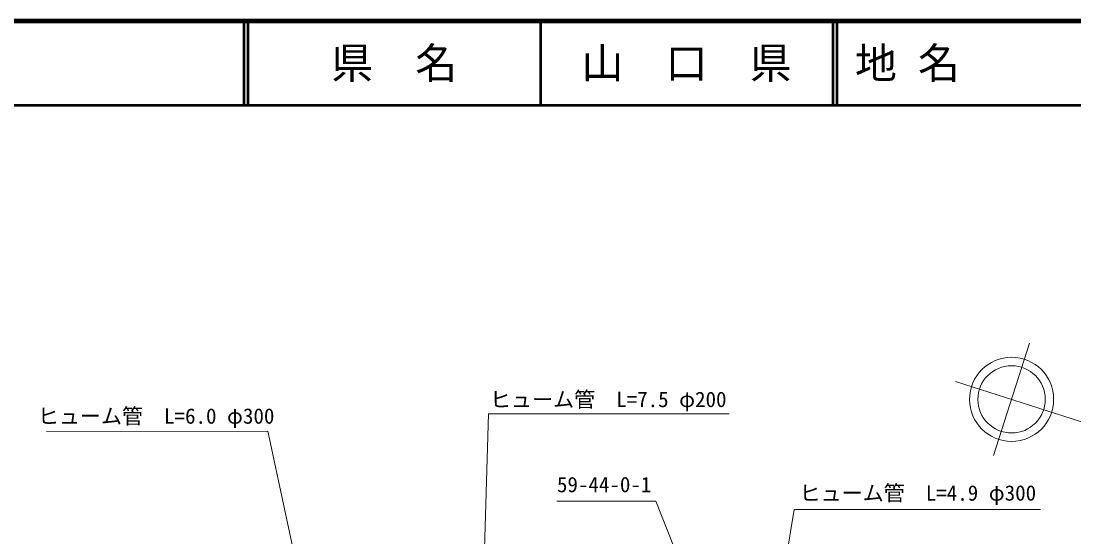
# Model space of a CAD drawing. Units: millimetres, scale not verified. Extents: x 40000 to 680000, y 20000 to 380000.
# Drawn here: x 271278 to 396420, y 318638 to 380000 of the extents above; entities that cross this region are included whole.
import ezdxf
from ezdxf.enums import TextEntityAlignment as Align

# ---------------------------------------------------------------- set-up
doc = ezdxf.new("R2010")
doc.units = ezdxf.units.MM
doc.header["$LTSCALE"] = 1000
for name, color, linetype, lineweight in [('M-BGD-HTXT', 7, 'Continuous', 13), ('M-STR-HTXT', 7, 'Continuous', 13), ('M-TTL', 2, 'Continuous', 140), ('M-TTL-LINE', 7, 'Continuous', 50)]:
    doc.layers.add(name, color=color, linetype=linetype, lineweight=lineweight)
doc.layers.add('M-TTL-TXT', color=7, linetype='Continuous')
doc.styles.add('ＭＳ ゴシック', font='')
doc.styles.get('ＭＳ ゴシック').set_extended_font_data('MS Gothic')

msp = doc.modelspace()

# ---------------------------------------------------------------- linework, layer by layer
at = {"layer": 'M-BGD-HTXT'}
for p, q in [((386871, 328336), (391143, 341677)), ((406160, 329513), (382337, 337143))]:
    msp.add_line(p, q, dxfattribs=at)
for radius in [5003, 4002]:
    msp.add_circle((389007, 335006), radius, dxfattribs=at)
at = {"layer": 'M-STR-HTXT'}
for p, q in [((325960, 304193), (326845, 333270)), ((326845, 333270), (355427, 333291)), ((300594, 331217), (274319, 331198)), ((307227, 300427), (300594, 331217)), ((346731, 322909), (334974, 322900)), ((358517, 293179), (346731, 322909)), ((358614, 294380), (363185, 321888)), ((363185, 321888), (392453, 321909))]:
    msp.add_line(p, q, dxfattribs=at)
at = {"layer": 'M-TTL'}
msp.add_line((680000, 380000), (40000, 380000), dxfattribs=at)
at = {"layer": 'M-TTL-LINE'}
for p, q in [((297750, 380000), (297750, 370000)), ((298250, 380000), (298250, 370000)), ((333000, 380000), (333000, 370000)), ((367750, 380000), (367750, 370000)), ((368250, 380000), (368250, 370000)), ((40000, 370000), (680000, 370000))]:
    msp.add_line(p, q, dxfattribs=at)

# ---------------------------------------------------------------- texts
at = {"layer": 'M-STR-HTXT', "style": 'ＭＳ ゴシック'}
for s, p in [('ヒューム管\u3000L=7.5 φ200', (327010, 333517)), ('ヒューム管\u3000L=6.0 φ300', (273274, 331539)), ('59-44-0-1', (334973, 323401)), ('ヒューム管\u3000L=4.9 φ300', (363810, 322388))]:
    msp.add_text(s, height=1833, rotation=0.041, dxfattribs=at).set_placement(p, align=Align.BOTTOM_LEFT)
at = {"layer": 'M-TTL-TXT', "style": 'ＭＳ ゴシック'}
for s, p in [('県\u3000名', (315625, 375000)), ('山\u3000口\u3000県', (350375, 375000))]:
    msp.add_text(s, height=3666, dxfattribs=at).set_placement(p, align=Align.MIDDLE_CENTER)
msp.add_text('地 名', height=3666, dxfattribs=at).set_placement((370380, 375000), align=Align.MIDDLE_LEFT)

doc.saveas('drawing.dxf')
